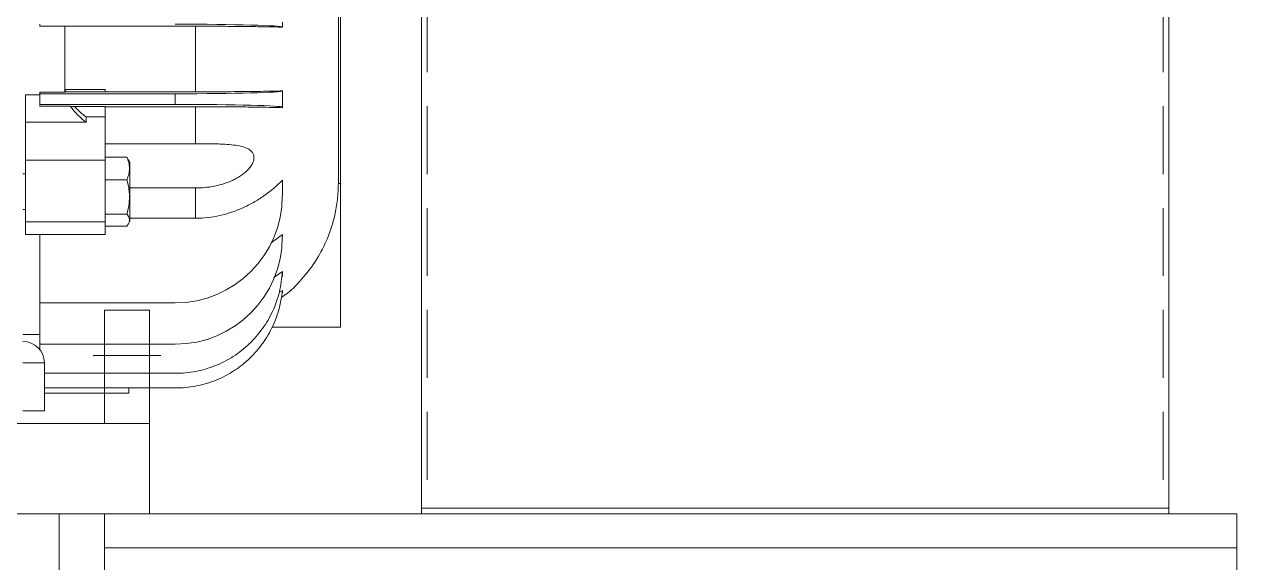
# Model space of a CAD drawing. Header units: inches. Extents: x -48 to 250, y -21 to 207.
# Drawn here: x 38.05 to 51.44, y 48.62 to 54.57 of the extents above; entities that cross this region are included whole.
import ezdxf

# ---------------------------------------------------------------- set-up
doc = ezdxf.new("R2010")
doc.units = ezdxf.units.IN
doc.header["$MEASUREMENT"] = 0
for name, pattern in [('CENTER', [2, 1.25, -0.25, 0.25, -0.25]), ('HIDDEN', [0.375, 0.25, -0.125]), ('PHANTOM', [2.5, 1.25, -0.25, 0.25, -0.25, 0.25, -0.25])]:
    doc.linetypes.add(name, pattern=pattern)
doc.layers.add('CL', color=1, linetype='CENTER', lineweight=5)
doc.layers.add('PHANTOM', color=6, linetype='PHANTOM', lineweight=5)

# ---------------------------------------------------------------- blocks, each defined once
blk = doc.blocks.new('MC6-284_286TS FRONT VIEW')
at = {"linetype": 'Continuous', "lineweight": 5}
for p, q in [((7.5, 1.25), (7, 1.25)), ((7, 1.25), (7, 0)), ((7.5, 1.25), (7.5, 0)), ((-7.5, 0), (7.5, 0)), ((6.5, 0), (7, 0)), ((7.5, -1), (7.5, 0)), ((-7.5, -1), (7.5, -1)), ((6.5, -1), (6.5, -7.375)), ((7, -7.375), (7, -1)), ((7.5, -1), (19.5, -1)), ((19.5, -1), (19.5, -3)), ((19.5, -1.375), (7, -1.375))]:
    blk.add_line(p, q, dxfattribs=at)
at = {"layer": 'CL', "color": 5, "linetype": 'Continuous', "lineweight": 5}
blk.add_line((7.625, 0.75), (6.875, 0.75), dxfattribs=at)
blk = doc.blocks.new('HHI 286TS FRONT VIEW')
at = {"color": 7, "linetype": 'Continuous', "lineweight": 5}
for p, q in [((-3.917, -4.476), (-3.917, 4.476)), ((-3.894, -4.476), (-3.894, 4.476)), ((-7.213, -2.717), (-7.213, -2.736)), ((-6.937, -2.736), (-7.213, -2.736)), ((-6.937, -3.46), (-6.937, -2.736)), ((-6.937, -2.739), (-5.492, -2.739)), ((-5.492, -2.739), (-5.492, -3.463)), ((-4.535, -2.747), (-4.535, -2.692)), ((-4.535, -2.747), (-4.535, -2.748)), ((-7.213, -3.465), (-6.937, -3.465)), ((-7.213, -3.465), (-7.213, -3.484)), ((-6.933, -3.439), (-6.492, -3.439)), ((-6.492, -3.463), (-6.926, -3.463)), ((-6.492, -3.439), (-6.492, -3.463)), ((-5.492, -3.463), (-6.492, -3.463)), ((-4.535, -3.453), (-4.535, -3.453)), ((-4.535, -3.633), (-4.535, -3.453)), ((-7.37, -3.495), (-7.213, -3.495)), ((-7.37, -3.797), (-7.37, -3.495)), ((-7.213, -3.484), (-7.213, -3.602)), ((-7.213, -3.484), (-5.717, -3.484)), ((-5.717, -3.602), (-7.213, -3.602)), ((-7.213, -3.602), (-7.213, -3.623)), ((-5.717, -3.484), (-5.717, -3.602)), ((-7.213, -3.623), (-6.873, -3.623)), ((-6.828, -3.624), (-6.492, -3.624)), ((-6.701, -3.74), (-6.701, -3.797)), ((-6.492, -3.74), (-6.701, -3.74)), ((-6.492, -3.74), (-6.492, -3.624)), ((-6.492, -3.627), (-5.492, -3.627)), ((-6.492, -4.217), (-6.492, -3.74)), ((-5.492, -3.627), (-5.492, -4.036)), ((-4.535, -3.638), (-4.535, -3.633)), ((-6.701, -3.797), (-7.37, -3.797)), ((-7.37, -4.217), (-7.37, -3.797)), ((-6.492, -4.036), (-5.492, -4.036)), ((-7.37, -4.9), (-7.37, -4.217)), ((-7.37, -4.217), (-6.492, -4.217)), ((-6.252, -4.185), (-6.492, -4.185)), ((-6.492, -4.9), (-6.492, -4.217)), ((-6.252, -4.185), (-6.236, -4.21)), ((-6.217, -4.241), (-6.235, -4.209)), ((-6.217, -4.89), (-6.217, -4.241)), ((-7.37, -4.369), (-7.398, -4.369)), ((-6.252, -4.434), (-6.492, -4.434)), ((-5.492, -4.525), (-6.217, -4.525)), ((-5.492, -4.525), (-5.492, -4.859)), ((-4.535, -4.613), (-4.535, -4.439)), ((-3.917, -4.476), (-3.894, -4.476)), ((-3.894, -4.476), (-3.894, -6.063)), ((-7.398, -4.762), (-7.37, -4.762)), ((-6.252, -4.814), (-6.492, -4.814)), ((-7.37, -4.9), (-6.492, -4.9)), ((-7.37, -5.038), (-7.37, -4.9)), ((-6.492, -5.038), (-6.492, -4.9)), ((-6.492, -4.946), (-6.252, -4.946)), ((-6.235, -4.922), (-6.217, -4.89)), ((-5.492, -4.859), (-6.217, -4.859)), ((-7.37, -5.038), (-6.492, -5.038)), ((-7.213, -5.038), (-7.213, -5.794)), ((-4.535, -5.038), (-4.66, -5.132)), ((-4.535, -5.038), (-4.535, -5.069)), ((-4.535, -5.449), (-4.63, -5.514)), ((-4.535, -5.449), (-4.535, -5.504)), ((-4.535, -5.656), (-4.567, -5.676)), ((-4.535, -5.656), (-4.535, -5.683)), ((-7.213, -5.794), (-5.717, -5.794)), ((-7.213, -5.794), (-7.213, -6.25)), ((-7.398, -6.142), (-7.213, -6.142)), ((-3.894, -6.063), (-4.647, -6.063)), ((-7.213, -6.25), (-5.717, -6.25)), ((-7.213, -6.25), (-7.213, -6.31)), ((-7.161, -6.457), (-7.398, -6.457)), ((-7.161, -6.457), (-7.161, -6.985)), ((-7.161, -6.572), (-5.715, -6.572)), ((-7.161, -6.733), (-5.712, -6.733)), ((-6.228, -6.791), (-7.161, -6.791)), ((-6.228, -6.733), (-6.228, -6.791)), ((-5.712, -6.733), (-5.71, -6.733)), ((-7.398, -6.985), (-7.161, -6.985))]:
    blk.add_line(p, q, dxfattribs=at)
for centre, radius, start, end in [((-5.717, -4.613), 1.181, 270, 0), ((-5.717, -5.069), 1.181, 270, 0), ((-7.398, -6.457), 0.236, 0, 90)]:
    blk.add_arc(centre, radius, start, end, dxfattribs=at)
for centre, major_axis, ratio, start_param, end_param in [((-5.717, -2.747), (1.181, 0), 0.026186, 0, 1.570796), ((-6.701, -3.466), (0.236, 0), 0.038028, 2.841545, 3.113958), ((-6.701, -3.573), (0.218, -0.218), 0.414214, 3.716549, 3.834339), ((-5.717, -3.453), (1.181, 0), 0.026186, 4.712389, 6.283185), ((-5.717, -3.633), (1.181, 0), 0.026186, 0, 1.570796), ((-6.701, -3.617), (0.236, 0), 0.036088, 3.898254, 4.145273), ((-6.701, -3.63), (0.218, -0.218), 0.414214, 4.290953, 5.105088), ((-6.701, -3.573), (0.218, -0.218), 0.414214, 4.537972, 5.105088)]:
    blk.add_ellipse(centre, major_axis=major_axis, ratio=ratio, start_param=start_param, end_param=end_param, dxfattribs=at)
for points, knots in [([(-5.492, -2.739), (-5.404, -2.739), (-5.317, -2.739), (-5.189, -2.739), (-5.147, -2.74), (-5.084, -2.74), (-5.063, -2.74), (-5.021, -2.741), (-5, -2.741), (-4.898, -2.742), (-4.82, -2.743), (-4.709, -2.745), (-4.673, -2.745), (-4.603, -2.747), (-4.568, -2.747), (-4.535, -2.748)], [0, 0, 0, 0, 0.25, 0.25, 0.375, 0.375, 0.4375, 0.4375, 0.5, 0.5, 0.75, 0.75, 0.875, 0.875, 1, 1, 1, 1]), ([(-4.535, -3.453), (-4.6, -3.454), (-4.669, -3.456), (-4.78, -3.458), (-4.817, -3.458), (-4.876, -3.459), (-4.896, -3.459), (-4.936, -3.46), (-4.956, -3.46), (-5.058, -3.461), (-5.142, -3.462), (-5.271, -3.462), (-5.315, -3.463), (-5.381, -3.463), (-5.403, -3.463), (-5.448, -3.463), (-5.47, -3.463), (-5.492, -3.463)], [0, 0, 0, 0, 0.25, 0.25, 0.375, 0.375, 0.4375, 0.4375, 0.5, 0.5, 0.75, 0.75, 0.875, 0.875, 0.9375, 0.9375, 1, 1, 1, 1]), ([(-4.535, -3.638), (-4.599, -3.636), (-4.667, -3.635), (-4.776, -3.633), (-4.813, -3.632), (-4.891, -3.631), (-4.931, -3.63), (-5.054, -3.629), (-5.138, -3.628), (-5.268, -3.627), (-5.312, -3.627), (-5.402, -3.627), (-5.447, -3.627), (-5.492, -3.627)], [0, 0, 0, 0, 0.25, 0.25, 0.375, 0.375, 0.5, 0.5, 0.75, 0.75, 0.875, 0.875, 1, 1, 1, 1]), ([(-5.492, -4.036), (-5.424, -4.036), (-5.357, -4.036), (-5.258, -4.038), (-5.225, -4.039), (-5.16, -4.042), (-5.128, -4.044), (-5.066, -4.051), (-5.036, -4.055), (-4.98, -4.067), (-4.953, -4.074), (-4.918, -4.09), (-4.907, -4.096), (-4.887, -4.11), (-4.878, -4.118), (-4.867, -4.131), (-4.864, -4.135), (-4.858, -4.145), (-4.856, -4.15), (-4.852, -4.161), (-4.85, -4.166), (-4.848, -4.177), (-4.848, -4.183), (-4.848, -4.202), (-4.85, -4.214), (-4.858, -4.24), (-4.863, -4.253), (-4.874, -4.272), (-4.878, -4.278), (-4.887, -4.291), (-4.892, -4.297), (-4.906, -4.315), (-4.917, -4.327), (-4.941, -4.349), (-4.953, -4.36), (-4.98, -4.38), (-4.993, -4.389), (-5.021, -4.407), (-5.036, -4.416), (-5.066, -4.432), (-5.081, -4.439), (-5.127, -4.46), (-5.159, -4.471), (-5.223, -4.491), (-5.256, -4.499), (-5.323, -4.512), (-5.356, -4.517), (-5.424, -4.523), (-5.458, -4.525), (-5.492, -4.525)], [0, 0, 0, 0, 0.125, 0.125, 0.1875, 0.1875, 0.25, 0.25, 0.3125, 0.3125, 0.375, 0.375, 0.40625, 0.40625, 0.4375, 0.4375, 0.453125, 0.453125, 0.46875, 0.46875, 0.484375, 0.484375, 0.5, 0.5, 0.53125, 0.53125, 0.5625, 0.5625, 0.578125, 0.578125, 0.59375, 0.59375, 0.625, 0.625, 0.65625, 0.65625, 0.6875, 0.6875, 0.71875, 0.71875, 0.75, 0.75, 0.8125, 0.8125, 0.875, 0.875, 0.9375, 0.9375, 1, 1, 1, 1]), ([(-6.252, -4.434), (-6.243, -4.413), (-6.235, -4.393), (-6.225, -4.352), (-6.222, -4.331), (-6.222, -4.299), (-6.223, -4.288), (-6.226, -4.267), (-6.228, -4.257), (-6.235, -4.226), (-6.243, -4.205), (-6.252, -4.185)], [0, 0, 0, 0, 0.25, 0.25, 0.5, 0.5, 0.625, 0.625, 0.75, 0.75, 1, 1, 1, 1]), ([(-6.252, -4.814), (-6.243, -4.783), (-6.235, -4.752), (-6.225, -4.689), (-6.222, -4.657), (-6.222, -4.608), (-6.223, -4.592), (-6.226, -4.56), (-6.228, -4.544), (-6.235, -4.496), (-6.243, -4.465), (-6.252, -4.434)], [0, 0, 0, 0, 0.25, 0.25, 0.5, 0.5, 0.625, 0.625, 0.75, 0.75, 1, 1, 1, 1]), ([(-4.535, -4.439), (-4.599, -4.503), (-4.667, -4.561), (-4.776, -4.638), (-4.813, -4.662), (-4.891, -4.707), (-4.931, -4.727), (-5.054, -4.782), (-5.138, -4.81), (-5.268, -4.839), (-5.312, -4.846), (-5.402, -4.856), (-5.447, -4.859), (-5.492, -4.859)], [0, 0, 0, 0, 0.25, 0.25, 0.375, 0.375, 0.5, 0.5, 0.75, 0.75, 0.875, 0.875, 1, 1, 1, 1]), ([(-4.545, -5.733), (-4.533, -5.725), (-4.448, -5.67), (-4.314, -5.531), (-4.153, -5.321), (-4.03, -5.082), (-3.959, -4.857), (-3.923, -4.653), (-3.919, -4.535), (-3.917, -4.476)], [0, 0, 0, 0, 0.029187, 0.208695, 0.393394, 0.573164, 0.758126, 0.878312, 1, 1, 1, 1]), ([(-6.252, -4.946), (-6.243, -4.935), (-6.235, -4.924), (-6.225, -4.903), (-6.222, -4.891), (-6.222, -4.875), (-6.223, -4.869), (-6.226, -4.858), (-6.228, -4.852), (-6.235, -4.836), (-6.243, -4.825), (-6.252, -4.814)], [0, 0, 0, 0, 0.25, 0.25, 0.5, 0.5, 0.625, 0.625, 0.75, 0.75, 1, 1, 1, 1]), ([(-5.715, -6.572), (-5.639, -6.572), (-5.565, -6.565), (-5.455, -6.544), (-5.419, -6.535), (-5.347, -6.514), (-5.311, -6.501), (-5.207, -6.46), (-5.14, -6.425), (-5.046, -6.365), (-5.015, -6.343), (-4.956, -6.297), (-4.928, -6.272), (-4.847, -6.195), (-4.798, -6.139), (-4.732, -6.047), (-4.712, -6.016), (-4.674, -5.951), (-4.657, -5.917), (-4.611, -5.816), (-4.586, -5.746), (-4.559, -5.636), (-4.552, -5.599), (-4.541, -5.524), (-4.537, -5.487), (-4.535, -5.449)], [0, 0, 0, 0, 0.125, 0.125, 0.1875, 0.1875, 0.25, 0.25, 0.375, 0.375, 0.4375, 0.4375, 0.5, 0.5, 0.625, 0.625, 0.6875, 0.6875, 0.75, 0.75, 0.875, 0.875, 0.9375, 0.9375, 1, 1, 1, 1]), ([(-5.712, -6.733), (-5.638, -6.733), (-5.566, -6.727), (-5.458, -6.706), (-5.423, -6.698), (-5.37, -6.683), (-5.352, -6.678), (-5.318, -6.666), (-5.3, -6.66), (-5.215, -6.627), (-5.15, -6.594), (-5.073, -6.546), (-5.058, -6.536), (-5.027, -6.515), (-5.012, -6.504), (-4.969, -6.471), (-4.941, -6.448), (-4.86, -6.374), (-4.812, -6.32), (-4.757, -6.247), (-4.746, -6.232), (-4.725, -6.202), (-4.715, -6.187), (-4.687, -6.14), (-4.669, -6.108), (-4.637, -6.043), (-4.622, -6.01), (-4.596, -5.942), (-4.585, -5.907), (-4.555, -5.801), (-4.542, -5.729), (-4.535, -5.656)], [0, 0, 0, 0, 0.125, 0.125, 0.1875, 0.1875, 0.21875, 0.21875, 0.25, 0.25, 0.375, 0.375, 0.40625, 0.40625, 0.4375, 0.4375, 0.5, 0.5, 0.625, 0.625, 0.65625, 0.65625, 0.6875, 0.6875, 0.75, 0.75, 0.8125, 0.8125, 0.875, 0.875, 1, 1, 1, 1])]:
    blk.add_open_spline(points, degree=3, knots=knots, dxfattribs=at)
blk.add_open_spline([(-6.937, -3.465), (-6.937, -3.463), (-6.937, -3.462), (-6.937, -3.46)], degree=3, dxfattribs=at)
blk = doc.blocks.new('Coupling Guard2')
at = {"layer": 'PHANTOM', "color": 7, "linetype": 'Continuous', "lineweight": 5}
for p, q in [((-125.447, -2927.07), (-133.697, -2927.07)), ((-133.697, -2927.07), (-133.697, -2940.635)), ((-125.447, -2927.07), (-125.447, -2940.635)), ((-133.697, -2940.572), (-125.447, -2940.572))]:
    blk.add_line(p, q, dxfattribs=at)
at = {"layer": 'PHANTOM', "color": 7, "linetype": 'HIDDEN', "lineweight": 5, "ltscale": 3}
for p, q in [((-125.51, -2927.132), (-133.635, -2927.132)), ((-133.635, -2927.132), (-133.635, -2940.572)), ((-125.51, -2927.132), (-125.51, -2940.572))]:
    blk.add_line(p, q, dxfattribs=at)
at = {"layer": 'PHANTOM', "color": 7, "linetype": 'Continuous', "lineweight": 5, "ltscale": 3}
blk.add_line((-133.697, -2940.635), (-125.447, -2940.635), dxfattribs=at)

msp = doc.modelspace()

# ---------------------------------------------------------------- block references
at = {"color": 7, "lineweight": 5}
msp.add_blockref('HHI 286TS FRONT VIEW', (45.438, 57.282), dxfattribs=at)
at = {"color": 7, "linetype": 'Continuous', "lineweight": 5}
msp.add_blockref('Coupling Guard2', (176.135, 2989.792), dxfattribs=at)
at = {"color": 7, "lineweight": 5, "ltscale": 3}
msp.add_blockref('MC6-284_286TS FRONT VIEW', (31.938, 50.157), dxfattribs=at)

doc.saveas('drawing.dxf')
